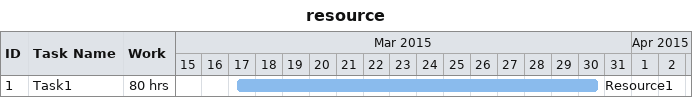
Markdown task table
resource

| ID | Task | Start | Finish | Resources | Work (h) |
|---|---|---|---|---|---|
| 1 | Task1 | 2015-03-17 | 2015-03-30 | Resource1 | 80 |
